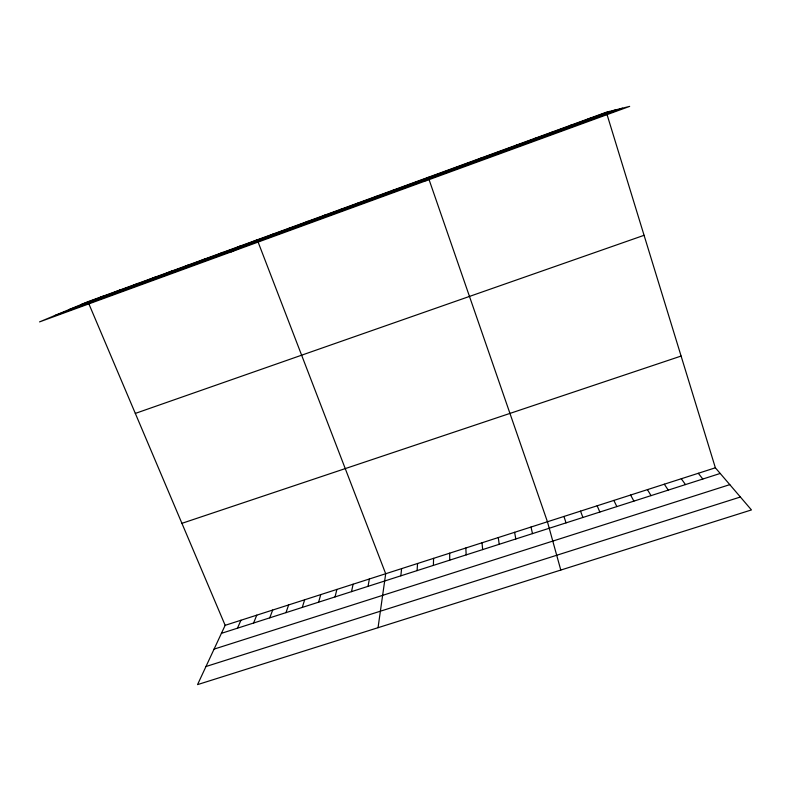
<?xml version="1.0" encoding="UTF-8"?>
<svg xmlns="http://www.w3.org/2000/svg" width="791" height="791" viewBox="0 0 791 791"><rect width="100%" height="100%" fill="white"/><g stroke="black" fill="none" stroke-linecap="round" stroke-linejoin="round"><path stroke-width="1.19" d="M433.389 565.397L433.587 558.347M417.084 570.618L417.569 563.499M400.839 575.818L401.601 568.63M378.049 627.688L385.692 573.742L257.243 239.811L231.18 251.914M368.052 586.329L369.367 578.982M351.511 591.638L353.102 584.213M335.038 596.918L336.897 589.414M318.615 602.178L320.75 594.605M302.261 607.419L304.673 599.776M285.976 612.639L288.646 604.927M269.741 617.85L272.687 610.049M253.575 623.031L256.778 615.161M237.468 628.192L240.939 620.253M715.371 467.797L225.158 625.325L197.542 684.62L751.45 509.928L715.371 467.797L607.013 114.468M425.845 180.823L428.267 177.303L547.441 521.763L560.789 570.054M410.203 184.254L410.855 183.67M392.544 190.71L393.513 190.008M374.944 197.147L376.239 196.316M357.423 203.544L359.045 202.605M339.972 209.922L341.91 208.873M322.59 216.279L324.834 215.112M305.277 222.607L307.837 221.322M288.033 228.906L290.91 227.511M270.858 235.184L274.042 233.671M236.212 247.85L240.009 246.12M218.731 254.237L222.835 252.388M201.329 260.595L205.739 258.637M183.996 266.933L188.713 264.866M166.733 273.241L171.746 271.066M149.539 279.52L154.858 277.236M132.413 285.778L138.029 283.386M115.367 292.008L121.27 289.516M98.381 298.217L104.58 295.616M87.959 301.687L39.55 321.897L629.666 106.38L606.321 112.223L87.959 301.687L225.158 625.325M81.473 304.397L609.426 111.452M68.629 309.756L615.596 109.909M54.411 315.688L622.458 108.189M135.32 413.416L644.072 235.303M181.92 523.335L681.1 356.059M221.421 633.334L720.215 473.453M214.064 649.124L729.796 484.636M205.967 666.526L740.386 497.005M588.188 118.858L590.936 118.205M570.123 125.453L572.526 124.938M552.138 132.028L554.194 131.632M534.232 138.573L535.932 138.306M516.394 145.099L517.749 144.951M498.627 151.595L499.635 151.575M480.928 158.062L481.6 158.16M698.295 473.285L702.813 479.03M681.278 478.753L685.49 484.586M664.321 484.201L668.227 490.113M647.433 489.629L651.033 495.631M630.615 495.037L633.898 501.118M613.856 500.416L616.842 506.586M597.156 505.785L599.845 512.034M580.525 511.134L582.908 517.462M563.953 516.454L566.04 522.871M530.998 527.043L532.501 533.618M514.605 532.313L515.821 538.968M498.281 537.554L499.21 544.297M482.016 542.784L482.658 549.597M465.82 547.995L466.176 554.887M449.674 553.176L449.743 560.147"/></g></svg>
